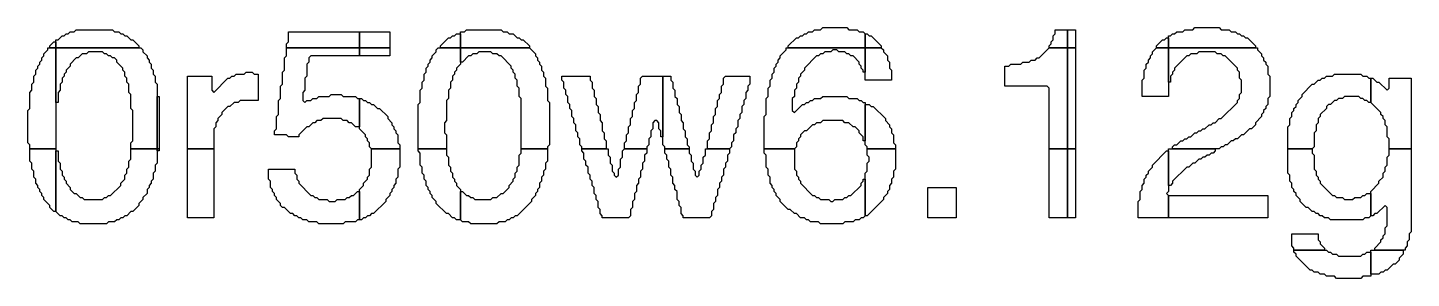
# Model space of a CAD drawing. Header units: metres. Extents: x -82 to 82, y -50 to 53.
# Drawn here: x -39.95 to -14.78, y 48 to 52.57 of the extents above; entities that cross this region are included whole.
import ezdxf

# ---------------------------------------------------------------- set-up
doc = ezdxf.new("R2010")
doc.units = ezdxf.units.M
doc.header["$MEASUREMENT"] = 0
doc.layers.add('1', color=7, linetype='Continuous')

msp = doc.modelspace()

# ---------------------------------------------------------------- linework, layer by layer
at = {"layer": '1', "color": 7}
for points in [[(-39.435163, 52.346149, 0), (-39.398371, 52.346149, 0), (-39.324787, 52.419732, 0), (-39.287995, 52.419732, 0), (-39.251204, 52.456524, 0), (-39.214412, 52.456524, 0), (-39.17762, 52.493316, 0), (-39.104037, 52.493316, 0), (-39.067245, 52.530108, 0), (-38.404993, 52.530108, 0), (-38.368202, 52.493316, 0), (-38.294618, 52.493316, 0), (-38.257826, 52.456524, 0), (-38.221034, 52.456524, 0), (-38.184243, 52.419732, 0), (-38.147451, 52.419732, 0), (-38.073867, 52.346149, 0), (-38.037076, 52.346149, 0), (-37.9267, 52.235774, 0), (-37.9267, 52.198982, 0), (-39.435163, 52.198982, 0), (-39.435163, 52.346149, 0)], [(-35.240902, 52.272565, 0), (-35.20411, 52.309357, 0), (-35.20411, 52.493316, 0), (-33.916399, 52.493316, 0), (-33.916399, 52.198982, 0), (-35.240902, 52.198982, 0), (-35.240902, 52.272565, 0)], [(-33.916399, 52.493316, 0), (-33.364522, 52.493316, 0), (-33.364522, 52.198982, 0), (-33.916399, 52.198982, 0), (-33.916399, 52.493316, 0)], [(-32.444728, 52.235774, 0), (-32.297561, 52.382941, 0), (-32.26077, 52.382941, 0), (-32.223978, 52.419732, 0), (-32.187186, 52.419732, 0), (-32.150394, 52.456524, 0), (-32.076811, 52.456524, 0), (-32.076811, 52.198982, 0), (-32.444728, 52.198982, 0), (-32.444728, 52.235774, 0)], [(-32.076811, 52.493316, 0), (-32.003227, 52.493316, 0), (-31.966436, 52.530108, 0), (-31.340976, 52.530108, 0), (-31.304184, 52.493316, 0), (-31.2306, 52.493316, 0), (-31.193809, 52.456524, 0), (-31.120225, 52.456524, 0), (-31.046642, 52.382941, 0), (-31.00985, 52.382941, 0), (-30.973058, 52.346149, 0), (-30.936266, 52.346149, 0), (-30.825891, 52.235774, 0), (-30.825891, 52.198982, 0), (-32.076811, 52.198982, 0), (-32.076811, 52.493316, 0)], [(-26.116546, 52.235774, 0), (-25.969379, 52.382941, 0), (-25.932587, 52.382941, 0), (-25.895795, 52.419732, 0), (-25.859004, 52.419732, 0), (-25.822212, 52.456524, 0), (-25.78542, 52.456524, 0), (-25.748628, 52.493316, 0), (-25.675045, 52.493316, 0), (-25.638253, 52.530108, 0), (-25.527878, 52.530108, 0), (-25.491086, 52.566899, 0), (-25.049585, 52.566899, 0), (-25.012793, 52.530108, 0), (-24.865626, 52.530108, 0), (-24.828834, 52.493316, 0), (-24.755251, 52.493316, 0), (-24.718459, 52.456524, 0), (-24.718459, 52.198982, 0), (-26.116546, 52.198982, 0), (-26.116546, 52.235774, 0)], [(-24.718459, 52.456524, 0), (-24.681667, 52.456524, 0), (-24.644876, 52.419732, 0), (-24.608084, 52.419732, 0), (-24.424125, 52.235774, 0), (-24.424125, 52.198982, 0), (-24.718459, 52.198982, 0), (-24.718459, 52.456524, 0)], [(-21.370409, 52.235774, 0), (-21.333617, 52.272565, 0), (-21.333617, 52.309357, 0), (-21.296826, 52.346149, 0), (-21.296826, 52.419732, 0), (-21.260034, 52.456524, 0), (-21.260034, 52.530108, 0), (-21.039283, 52.530108, 0), (-21.039283, 52.198982, 0), (-21.370409, 52.198982, 0), (-21.370409, 52.235774, 0)], [(-21.039283, 52.530108, 0), (-20.892116, 52.530108, 0), (-20.892116, 52.198982, 0), (-21.039283, 52.198982, 0), (-21.039283, 52.530108, 0)], [(-19.420446, 52.235774, 0), (-19.310071, 52.346149, 0), (-19.273279, 52.346149, 0), (-19.236487, 52.382941, 0), (-19.199695, 52.382941, 0), (-19.199695, 52.198982, 0), (-19.420446, 52.198982, 0), (-19.420446, 52.235774, 0)], [(-19.199695, 52.419732, 0), (-19.162904, 52.419732, 0), (-19.126112, 52.456524, 0), (-19.08932, 52.456524, 0), (-19.052528, 52.493316, 0), (-18.942153, 52.493316, 0), (-18.905361, 52.530108, 0), (-18.758194, 52.530108, 0), (-18.721402, 52.566899, 0), (-18.279901, 52.566899, 0), (-18.24311, 52.530108, 0), (-18.095943, 52.530108, 0), (-18.059151, 52.493316, 0), (-17.985567, 52.493316, 0), (-17.948775, 52.456524, 0), (-17.911984, 52.456524, 0), (-17.875192, 52.419732, 0), (-17.8384, 52.419732, 0), (-17.801608, 52.382941, 0), (-17.764817, 52.382941, 0), (-17.61765, 52.235774, 0), (-17.61765, 52.198982, 0), (-19.199695, 52.198982, 0), (-19.199695, 52.419732, 0)], [(-39.950247, 51.058437, 0), (-39.913455, 51.095229, 0), (-39.913455, 51.389563, 0), (-39.876664, 51.426355, 0), (-39.876664, 51.53673, 0), (-39.839872, 51.573522, 0), (-39.839872, 51.683897, 0), (-39.80308, 51.720689, 0), (-39.80308, 51.794272, 0), (-39.766288, 51.831064, 0), (-39.766288, 51.867856, 0), (-39.729497, 51.904648, 0), (-39.729497, 51.94144, 0), (-39.692705, 51.978231, 0), (-39.692705, 52.015023, 0), (-39.655913, 52.051815, 0), (-39.655913, 52.088607, 0), (-39.58233, 52.16219, 0), (-39.58233, 52.198982, 0), (-39.435163, 52.198982, 0), (-39.435163, 50.359394, 0), (-39.913455, 50.359394, 0), (-39.913455, 50.432977, 0), (-39.950247, 50.469769, 0), (-39.950247, 51.058437, 0)], [(-39.545538, 52.235774, 0), (-39.471954, 52.309357, 0), (-39.435163, 52.309357, 0), (-39.435163, 52.198982, 0), (-39.545538, 52.198982, 0), (-39.545538, 52.235774, 0)], [(-39.435163, 52.198982, 0), (-37.889909, 52.198982, 0), (-37.853117, 52.16219, 0), (-37.853117, 52.125398, 0), (-37.779533, 52.051815, 0), (-37.779533, 52.015023, 0), (-37.742742, 51.978231, 0), (-37.742742, 51.94144, 0), (-37.70595, 51.904648, 0), (-37.70595, 51.831064, 0), (-37.669158, 51.794272, 0), (-37.669158, 51.720689, 0), (-37.632366, 51.683897, 0), (-37.632366, 51.573522, 0), (-37.595575, 51.53673, 0), (-37.595575, 50.359394, 0), (-38.073867, 50.359394, 0), (-38.073867, 50.469769, 0), (-38.037076, 50.506561, 0), (-38.037076, 51.058437, 0), (-38.073867, 51.095229, 0), (-38.073867, 51.352771, 0), (-38.110659, 51.389563, 0), (-38.110659, 51.53673, 0), (-38.147451, 51.573522, 0), (-38.147451, 51.647105, 0), (-38.184243, 51.683897, 0), (-38.184243, 51.757481, 0), (-38.221034, 51.794272, 0), (-38.221034, 51.831064, 0), (-38.33141, 51.94144, 0), (-38.33141, 51.978231, 0), (-38.368202, 52.015023, 0), (-38.404993, 52.015023, 0), (-38.441785, 52.051815, 0), (-38.478577, 52.051815, 0), (-38.515369, 52.088607, 0), (-38.55216, 52.088607, 0), (-38.588952, 52.125398, 0), (-38.846494, 52.125398, 0), (-38.883286, 52.088607, 0), (-38.95687, 52.088607, 0), (-39.030453, 52.015023, 0), (-39.067245, 52.015023, 0), (-39.17762, 51.904648, 0), (-39.17762, 51.867856, 0), (-39.251204, 51.794272, 0), (-39.251204, 51.757481, 0), (-39.287995, 51.720689, 0), (-39.287995, 51.683897, 0), (-39.324787, 51.647105, 0), (-39.324787, 51.573522, 0), (-39.361579, 51.53673, 0), (-39.361579, 51.426355, 0), (-39.398371, 51.389563, 0), (-39.398371, 51.205604, 0), (-39.435163, 51.205604, 0), (-39.435163, 52.198982, 0)], [(-35.461653, 50.69052, 0), (-35.424861, 50.727311, 0), (-35.424861, 50.948062, 0), (-35.388069, 50.984854, 0), (-35.388069, 51.242396, 0), (-35.351277, 51.279188, 0), (-35.351277, 51.499938, 0), (-35.314486, 51.53673, 0), (-35.314486, 51.757481, 0), (-35.277694, 51.794272, 0), (-35.277694, 52.015023, 0), (-35.240902, 52.051815, 0), (-35.240902, 52.198982, 0), (-33.916399, 52.198982, 0), (-33.916399, 52.051815, 0), (-34.799401, 52.051815, 0), (-34.836193, 52.015023, 0), (-34.836193, 51.94144, 0), (-34.872984, 51.904648, 0), (-34.872984, 51.683897, 0), (-34.909776, 51.647105, 0), (-34.909776, 51.426355, 0), (-34.946568, 51.389563, 0), (-34.946568, 51.242396, 0), (-34.909776, 51.205604, 0), (-34.872984, 51.242396, 0), (-34.799401, 51.242396, 0), (-34.762609, 51.279188, 0), (-34.689026, 51.279188, 0), (-34.652234, 51.31598, 0), (-34.468275, 51.31598, 0), (-34.431483, 51.352771, 0), (-34.247525, 51.352771, 0), (-34.210733, 51.31598, 0), (-33.989982, 51.31598, 0), (-33.95319, 51.279188, 0), (-33.916399, 51.279188, 0), (-33.916399, 50.764103, 0), (-33.989982, 50.764103, 0), (-34.063566, 50.837687, 0), (-34.100358, 50.837687, 0), (-34.137149, 50.874479, 0), (-34.210733, 50.874479, 0), (-34.247525, 50.91127, 0), (-34.57865, 50.91127, 0), (-34.615442, 50.874479, 0), (-34.689026, 50.874479, 0), (-34.725817, 50.837687, 0), (-34.762609, 50.837687, 0), (-34.836193, 50.764103, 0), (-34.872984, 50.764103, 0), (-35.020151, 50.616936, 0), (-35.020151, 50.580144, 0), (-35.20411, 50.580144, 0), (-35.240902, 50.616936, 0), (-35.461653, 50.616936, 0), (-35.461653, 50.69052, 0)], [(-33.916399, 52.198982, 0), (-33.364522, 52.198982, 0), (-33.364522, 52.051815, 0), (-33.916399, 52.051815, 0), (-33.916399, 52.198982, 0)], [(-32.849438, 51.168813, 0), (-32.812646, 51.205604, 0), (-32.812646, 51.426355, 0), (-32.775854, 51.463147, 0), (-32.775854, 51.573522, 0), (-32.739062, 51.610314, 0), (-32.739062, 51.720689, 0), (-32.702271, 51.757481, 0), (-32.702271, 51.831064, 0), (-32.665479, 51.867856, 0), (-32.665479, 51.904648, 0), (-32.628687, 51.94144, 0), (-32.628687, 51.978231, 0), (-32.591895, 52.015023, 0), (-32.591895, 52.051815, 0), (-32.518312, 52.125398, 0), (-32.518312, 52.16219, 0), (-32.48152, 52.198982, 0), (-32.076811, 52.198982, 0), (-32.076811, 51.904648, 0), (-32.150394, 51.831064, 0), (-32.150394, 51.794272, 0), (-32.187186, 51.757481, 0), (-32.187186, 51.720689, 0), (-32.223978, 51.683897, 0), (-32.223978, 51.610314, 0), (-32.26077, 51.573522, 0), (-32.26077, 51.463147, 0), (-32.297561, 51.426355, 0), (-32.297561, 51.279188, 0), (-32.334353, 51.242396, 0), (-32.334353, 50.874479, 0), (-32.371145, 50.837687, 0), (-32.371145, 50.653728, 0), (-32.334353, 50.616936, 0), (-32.334353, 50.359394, 0), (-32.849438, 50.359394, 0), (-32.849438, 51.168813, 0)], [(-32.076811, 52.198982, 0), (-30.825891, 52.198982, 0), (-30.715516, 52.088607, 0), (-30.715516, 52.051815, 0), (-30.678724, 52.015023, 0), (-30.678724, 51.978231, 0), (-30.641932, 51.94144, 0), (-30.641932, 51.904648, 0), (-30.60514, 51.867856, 0), (-30.60514, 51.794272, 0), (-30.568349, 51.757481, 0), (-30.568349, 51.683897, 0), (-30.531557, 51.647105, 0), (-30.531557, 51.499938, 0), (-30.494765, 51.463147, 0), (-30.494765, 51.242396, 0), (-30.457973, 51.205604, 0), (-30.457973, 50.432977, 0), (-30.494765, 50.396186, 0), (-30.494765, 50.359394, 0), (-30.973058, 50.359394, 0), (-30.973058, 51.279188, 0), (-31.00985, 51.31598, 0), (-31.00985, 51.463147, 0), (-31.046642, 51.499938, 0), (-31.046642, 51.610314, 0), (-31.083433, 51.647105, 0), (-31.083433, 51.720689, 0), (-31.120225, 51.757481, 0), (-31.120225, 51.794272, 0), (-31.157017, 51.831064, 0), (-31.157017, 51.867856, 0), (-31.340976, 52.051815, 0), (-31.377767, 52.051815, 0), (-31.414559, 52.088607, 0), (-31.488143, 52.088607, 0), (-31.524934, 52.125398, 0), (-31.745685, 52.125398, 0), (-31.782477, 52.088607, 0), (-31.85606, 52.088607, 0), (-31.892852, 52.051815, 0), (-31.929644, 52.051815, 0), (-32.040019, 51.94144, 0), (-32.076811, 51.94144, 0), (-32.076811, 52.198982, 0)], [(-26.558047, 50.948062, 0), (-26.521255, 50.984854, 0), (-26.521255, 51.279188, 0), (-26.484463, 51.31598, 0), (-26.484463, 51.463147, 0), (-26.447672, 51.499938, 0), (-26.447672, 51.610314, 0), (-26.41088, 51.647105, 0), (-26.41088, 51.720689, 0), (-26.374088, 51.757481, 0), (-26.374088, 51.831064, 0), (-26.337296, 51.867856, 0), (-26.337296, 51.904648, 0), (-26.300505, 51.94144, 0), (-26.300505, 51.978231, 0), (-26.263713, 52.015023, 0), (-26.263713, 52.051815, 0), (-26.153338, 52.16219, 0), (-26.153338, 52.198982, 0), (-24.718459, 52.198982, 0), (-24.718459, 51.757481, 0), (-24.755251, 51.757481, 0), (-24.755251, 51.794272, 0), (-24.792043, 51.831064, 0), (-24.792043, 51.867856, 0), (-24.828834, 51.904648, 0), (-24.828834, 51.94144, 0), (-24.93921, 52.051815, 0), (-24.976001, 52.051815, 0), (-25.012793, 52.088607, 0), (-25.049585, 52.088607, 0), (-25.086377, 52.125398, 0), (-25.196752, 52.125398, 0), (-25.233544, 52.16219, 0), (-25.307127, 52.16219, 0), (-25.343919, 52.125398, 0), (-25.454294, 52.125398, 0), (-25.491086, 52.088607, 0), (-25.527878, 52.088607, 0), (-25.56467, 52.051815, 0), (-25.601461, 52.051815, 0), (-25.822212, 51.831064, 0), (-25.822212, 51.794272, 0), (-25.895795, 51.720689, 0), (-25.895795, 51.683897, 0), (-25.932587, 51.647105, 0), (-25.932587, 51.573522, 0), (-25.969379, 51.53673, 0), (-25.969379, 51.463147, 0), (-26.006171, 51.426355, 0), (-26.006171, 51.31598, 0), (-26.042962, 51.279188, 0), (-26.042962, 51.058437, 0), (-26.006171, 51.021646, 0), (-25.859004, 51.168813, 0), (-25.822212, 51.168813, 0), (-25.78542, 51.205604, 0), (-25.748628, 51.205604, 0), (-25.711837, 51.242396, 0), (-25.675045, 51.242396, 0), (-25.638253, 51.279188, 0), (-25.527878, 51.279188, 0), (-25.491086, 51.31598, 0), (-25.049585, 51.31598, 0), (-25.012793, 51.279188, 0), (-24.865626, 51.279188, 0), (-24.828834, 51.242396, 0), (-24.792043, 51.242396, 0), (-24.755251, 51.205604, 0), (-24.718459, 51.205604, 0), (-24.718459, 50.506561, 0), (-24.755251, 50.506561, 0), (-24.755251, 50.580144, 0), (-24.828834, 50.653728, 0), (-24.828834, 50.69052, 0), (-24.902418, 50.764103, 0), (-24.93921, 50.764103, 0), (-25.012793, 50.837687, 0), (-25.086377, 50.837687, 0), (-25.123168, 50.874479, 0), (-25.491086, 50.874479, 0), (-25.527878, 50.837687, 0), (-25.601461, 50.837687, 0), (-25.638253, 50.800895, 0), (-25.675045, 50.800895, 0), (-25.78542, 50.69052, 0), (-25.822212, 50.69052, 0), (-25.895795, 50.616936, 0), (-25.895795, 50.580144, 0), (-25.932587, 50.543353, 0), (-25.932587, 50.506561, 0), (-25.969379, 50.469769, 0), (-25.969379, 50.396186, 0), (-26.006171, 50.359394, 0), (-26.558047, 50.359394, 0), (-26.558047, 50.948062, 0)], [(-24.718459, 52.198982, 0), (-24.424125, 52.198982, 0), (-24.387333, 52.16219, 0), (-24.387333, 52.125398, 0), (-24.31375, 52.051815, 0), (-24.31375, 51.978231, 0), (-24.276958, 51.94144, 0), (-24.276958, 51.831064, 0), (-24.240166, 51.794272, 0), (-24.240166, 51.610314, 0), (-24.718459, 51.610314, 0), (-24.718459, 52.198982, 0)], [(-22.179828, 51.867856, 0), (-22.106244, 51.867856, 0), (-22.069452, 51.904648, 0), (-21.885494, 51.904648, 0), (-21.848702, 51.94144, 0), (-21.738327, 51.94144, 0), (-21.701535, 51.978231, 0), (-21.627951, 51.978231, 0), (-21.59116, 52.015023, 0), (-21.554368, 52.015023, 0), (-21.370409, 52.198982, 0), (-21.039283, 52.198982, 0), (-21.039283, 50.359394, 0), (-21.370409, 50.359394, 0), (-21.370409, 51.463147, 0), (-21.407201, 51.499938, 0), (-22.179828, 51.499938, 0), (-22.179828, 51.867856, 0)], [(-21.039283, 52.198982, 0), (-20.892116, 52.198982, 0), (-20.892116, 50.359394, 0), (-21.039283, 50.359394, 0), (-21.039283, 52.198982, 0)], [(-19.677988, 51.610314, 0), (-19.641196, 51.647105, 0), (-19.641196, 51.794272, 0), (-19.604405, 51.831064, 0), (-19.604405, 51.904648, 0), (-19.567613, 51.94144, 0), (-19.567613, 51.978231, 0), (-19.530821, 52.015023, 0), (-19.530821, 52.051815, 0), (-19.494029, 52.088607, 0), (-19.494029, 52.125398, 0), (-19.420446, 52.198982, 0), (-19.199695, 52.198982, 0), (-19.199695, 51.31598, 0), (-19.677988, 51.31598, 0), (-19.677988, 51.610314, 0)], [(-19.199695, 52.198982, 0), (-17.580858, 52.198982, 0), (-17.580858, 52.16219, 0), (-17.507274, 52.088607, 0), (-17.507274, 52.051815, 0), (-17.470483, 52.015023, 0), (-17.470483, 51.978231, 0), (-17.433691, 51.94144, 0), (-17.433691, 51.904648, 0), (-17.396899, 51.867856, 0), (-17.396899, 51.720689, 0), (-17.360107, 51.683897, 0), (-17.360107, 51.31598, 0), (-17.396899, 51.279188, 0), (-17.396899, 51.168813, 0), (-17.433691, 51.132021, 0), (-17.433691, 51.095229, 0), (-17.470483, 51.058437, 0), (-17.470483, 51.021646, 0), (-17.507274, 50.984854, 0), (-17.507274, 50.948062, 0), (-17.61765, 50.837687, 0), (-17.61765, 50.800895, 0), (-17.691233, 50.727311, 0), (-17.728025, 50.727311, 0), (-17.8384, 50.616936, 0), (-17.875192, 50.616936, 0), (-17.948775, 50.543353, 0), (-17.985567, 50.543353, 0), (-18.022359, 50.506561, 0), (-18.059151, 50.506561, 0), (-18.132734, 50.432977, 0), (-18.169526, 50.432977, 0), (-18.206318, 50.396186, 0), (-18.24311, 50.396186, 0), (-18.279901, 50.359394, 0), (-19.126112, 50.359394, 0), (-19.126112, 50.396186, 0), (-19.08932, 50.432977, 0), (-19.052528, 50.432977, 0), (-18.978945, 50.506561, 0), (-18.942153, 50.506561, 0), (-18.905361, 50.543353, 0), (-18.868569, 50.543353, 0), (-18.831778, 50.580144, 0), (-18.794986, 50.580144, 0), (-18.721402, 50.653728, 0), (-18.684611, 50.653728, 0), (-18.647819, 50.69052, 0), (-18.611027, 50.69052, 0), (-18.574235, 50.727311, 0), (-18.537444, 50.727311, 0), (-18.46386, 50.800895, 0), (-18.427068, 50.800895, 0), (-18.390277, 50.837687, 0), (-18.353485, 50.837687, 0), (-18.279901, 50.91127, 0), (-18.24311, 50.91127, 0), (-17.948775, 51.205604, 0), (-17.948775, 51.242396, 0), (-17.911984, 51.279188, 0), (-17.911984, 51.352771, 0), (-17.875192, 51.389563, 0), (-17.875192, 51.610314, 0), (-17.911984, 51.647105, 0), (-17.911984, 51.757481, 0), (-17.948775, 51.794272, 0), (-17.948775, 51.831064, 0), (-18.169526, 52.051815, 0), (-18.206318, 52.051815, 0), (-18.24311, 52.088607, 0), (-18.316693, 52.088607, 0), (-18.353485, 52.125398, 0), (-18.647819, 52.125398, 0), (-18.684611, 52.088607, 0), (-18.794986, 52.088607, 0), (-18.831778, 52.051815, 0), (-18.868569, 52.051815, 0), (-19.08932, 51.831064, 0), (-19.08932, 51.794272, 0), (-19.126112, 51.757481, 0), (-19.126112, 51.720689, 0), (-19.162904, 51.683897, 0), (-19.162904, 51.573522, 0), (-19.199695, 51.573522, 0), (-19.199695, 52.198982, 0)], [(-37.043698, 51.683897, 0), (-36.602197, 51.683897, 0), (-36.602197, 51.426355, 0), (-36.565405, 51.389563, 0), (-36.307863, 51.647105, 0), (-36.271071, 51.647105, 0), (-36.23428, 51.683897, 0), (-36.197488, 51.683897, 0), (-36.160696, 51.720689, 0), (-36.013529, 51.720689, 0), (-35.976737, 51.757481, 0), (-35.866362, 51.757481, 0), (-35.82957, 51.720689, 0), (-35.755987, 51.720689, 0), (-35.755987, 51.242396, 0), (-36.087112, 51.242396, 0), (-36.123904, 51.205604, 0), (-36.197488, 51.205604, 0), (-36.271071, 51.132021, 0), (-36.307863, 51.132021, 0), (-36.418238, 51.021646, 0), (-36.418238, 50.984854, 0), (-36.491822, 50.91127, 0), (-36.491822, 50.874479, 0), (-36.528614, 50.837687, 0), (-36.528614, 50.764103, 0), (-36.565405, 50.727311, 0), (-36.565405, 50.359394, 0), (-37.043698, 50.359394, 0), (-37.043698, 51.683897, 0)], [(-30.237223, 51.683897, 0), (-29.722138, 51.683897, 0), (-29.722138, 51.610314, 0), (-29.685346, 51.573522, 0), (-29.685346, 51.463147, 0), (-29.648555, 51.426355, 0), (-29.648555, 51.31598, 0), (-29.611763, 51.279188, 0), (-29.611763, 51.168813, 0), (-29.574971, 51.132021, 0), (-29.574971, 51.021646, 0), (-29.538179, 50.984854, 0), (-29.538179, 50.874479, 0), (-29.501388, 50.837687, 0), (-29.501388, 50.69052, 0), (-29.464596, 50.653728, 0), (-29.464596, 50.543353, 0), (-29.427804, 50.506561, 0), (-29.427804, 50.359394, 0), (-29.869305, 50.359394, 0), (-29.869305, 50.396186, 0), (-29.906097, 50.432977, 0), (-29.906097, 50.543353, 0), (-29.942889, 50.580144, 0), (-29.942889, 50.653728, 0), (-29.979681, 50.69052, 0), (-29.979681, 50.800895, 0), (-30.016472, 50.837687, 0), (-30.016472, 50.91127, 0), (-30.053264, 50.948062, 0), (-30.053264, 51.058437, 0), (-30.090056, 51.095229, 0), (-30.090056, 51.168813, 0), (-30.126848, 51.205604, 0), (-30.126848, 51.31598, 0), (-30.163639, 51.352771, 0), (-30.163639, 51.426355, 0), (-30.200431, 51.463147, 0), (-30.200431, 51.573522, 0), (-30.237223, 51.610314, 0), (-30.237223, 51.683897, 0)], [(-29.096678, 50.469769, 0), (-29.059887, 50.506561, 0), (-29.059887, 50.616936, 0), (-29.023095, 50.653728, 0), (-29.023095, 50.764103, 0), (-28.986303, 50.800895, 0), (-28.986303, 50.91127, 0), (-28.949511, 50.948062, 0), (-28.949511, 51.058437, 0), (-28.91272, 51.095229, 0), (-28.91272, 51.205604, 0), (-28.875928, 51.242396, 0), (-28.875928, 51.352771, 0), (-28.839136, 51.389563, 0), (-28.839136, 51.499938, 0), (-28.802344, 51.53673, 0), (-28.802344, 51.647105, 0), (-28.765553, 51.683897, 0), (-28.397635, 51.683897, 0), (-28.397635, 50.580144, 0), (-28.434427, 50.580144, 0), (-28.434427, 50.69052, 0), (-28.471218, 50.727311, 0), (-28.471218, 50.837687, 0), (-28.50801, 50.874479, 0), (-28.544802, 50.874479, 0), (-28.581594, 50.837687, 0), (-28.581594, 50.727311, 0), (-28.618385, 50.69052, 0), (-28.618385, 50.580144, 0), (-28.655177, 50.543353, 0), (-28.655177, 50.432977, 0), (-28.691969, 50.396186, 0), (-28.691969, 50.359394, 0), (-29.096678, 50.359394, 0), (-29.096678, 50.469769, 0)], [(-28.397635, 51.683897, 0), (-28.250468, 51.683897, 0), (-28.250468, 51.610314, 0), (-28.213676, 51.573522, 0), (-28.213676, 51.463147, 0), (-28.176884, 51.426355, 0), (-28.176884, 51.31598, 0), (-28.140093, 51.279188, 0), (-28.140093, 51.168813, 0), (-28.103301, 51.132021, 0), (-28.103301, 51.021646, 0), (-28.066509, 50.984854, 0), (-28.066509, 50.874479, 0), (-28.029717, 50.837687, 0), (-28.029717, 50.727311, 0), (-27.992926, 50.69052, 0), (-27.992926, 50.580144, 0), (-27.956134, 50.543353, 0), (-27.956134, 50.432977, 0), (-27.919342, 50.396186, 0), (-27.919342, 50.359394, 0), (-28.360843, 50.359394, 0), (-28.360843, 50.396186, 0), (-28.397635, 50.432977, 0), (-28.397635, 51.683897, 0)], [(-27.588216, 50.506561, 0), (-27.551424, 50.543353, 0), (-27.551424, 50.653728, 0), (-27.514633, 50.69052, 0), (-27.514633, 50.800895, 0), (-27.477841, 50.837687, 0), (-27.477841, 50.948062, 0), (-27.441049, 50.984854, 0), (-27.441049, 51.095229, 0), (-27.404257, 51.132021, 0), (-27.404257, 51.242396, 0), (-27.367466, 51.279188, 0), (-27.367466, 51.352771, 0), (-27.330674, 51.389563, 0), (-27.330674, 51.499938, 0), (-27.293882, 51.53673, 0), (-27.293882, 51.647105, 0), (-27.25709, 51.683897, 0), (-26.815589, 51.683897, 0), (-26.815589, 51.53673, 0), (-26.852381, 51.499938, 0), (-26.852381, 51.426355, 0), (-26.889173, 51.389563, 0), (-26.889173, 51.279188, 0), (-26.925965, 51.242396, 0), (-26.925965, 51.168813, 0), (-26.962756, 51.132021, 0), (-26.962756, 51.021646, 0), (-26.999548, 50.984854, 0), (-26.999548, 50.91127, 0), (-27.03634, 50.874479, 0), (-27.03634, 50.764103, 0), (-27.073132, 50.727311, 0), (-27.073132, 50.653728, 0), (-27.109923, 50.616936, 0), (-27.109923, 50.506561, 0), (-27.146715, 50.469769, 0), (-27.146715, 50.396186, 0), (-27.183507, 50.359394, 0), (-27.588216, 50.359394, 0), (-27.588216, 50.506561, 0)], [(-17.028982, 50.764103, 0), (-16.99219, 50.800895, 0), (-16.99219, 50.91127, 0), (-16.955398, 50.948062, 0), (-16.955398, 51.021646, 0), (-16.918606, 51.058437, 0), (-16.918606, 51.095229, 0), (-16.881814, 51.132021, 0), (-16.881814, 51.168813, 0), (-16.845023, 51.205604, 0), (-16.845023, 51.242396, 0), (-16.771439, 51.31598, 0), (-16.771439, 51.352771, 0), (-16.58748, 51.53673, 0), (-16.550689, 51.53673, 0), (-16.477105, 51.610314, 0), (-16.440313, 51.610314, 0), (-16.403522, 51.647105, 0), (-16.36673, 51.647105, 0), (-16.329938, 51.683897, 0), (-16.219563, 51.683897, 0), (-16.182771, 51.720689, 0), (-15.704478, 51.720689, 0), (-15.667686, 51.683897, 0), (-15.594103, 51.683897, 0), (-15.557311, 51.647105, 0), (-15.520519, 51.647105, 0), (-15.520519, 51.205604, 0), (-15.557311, 51.205604, 0), (-15.594103, 51.242396, 0), (-15.630895, 51.242396, 0), (-15.667686, 51.279188, 0), (-15.704478, 51.279188, 0), (-15.74127, 51.31598, 0), (-15.998812, 51.31598, 0), (-16.035604, 51.279188, 0), (-16.109188, 51.279188, 0), (-16.145979, 51.242396, 0), (-16.182771, 51.242396, 0), (-16.256355, 51.168813, 0), (-16.293146, 51.168813, 0), (-16.329938, 51.132021, 0), (-16.329938, 51.095229, 0), (-16.440313, 50.984854, 0), (-16.440313, 50.948062, 0), (-16.477105, 50.91127, 0), (-16.477105, 50.837687, 0), (-16.513897, 50.800895, 0), (-16.513897, 50.69052, 0), (-16.550689, 50.653728, 0), (-16.550689, 50.396186, 0), (-16.58748, 50.359394, 0), (-17.028982, 50.359394, 0), (-17.028982, 50.764103, 0)], [(-15.520519, 51.647105, 0), (-15.483728, 51.647105, 0), (-15.410144, 51.573522, 0), (-15.373352, 51.573522, 0), (-15.226185, 51.426355, 0), (-15.189394, 51.463147, 0), (-15.189394, 51.647105, 0), (-14.784684, 51.647105, 0), (-14.784684, 50.359394, 0), (-15.189394, 50.359394, 0), (-15.189394, 50.543353, 0), (-15.226185, 50.580144, 0), (-15.226185, 50.764103, 0), (-15.262977, 50.800895, 0), (-15.262977, 50.874479, 0), (-15.299769, 50.91127, 0), (-15.299769, 50.948062, 0), (-15.336561, 50.984854, 0), (-15.336561, 51.021646, 0), (-15.520519, 51.205604, 0), (-15.520519, 51.647105, 0)], [(-37.595575, 51.31598, 0), (-37.558783, 51.31598, 0), (-37.558783, 50.359394, 0), (-37.595575, 50.359394, 0), (-37.595575, 51.31598, 0)], [(-33.916399, 51.279188, 0), (-33.879607, 51.279188, 0), (-33.842815, 51.242396, 0), (-33.806023, 51.242396, 0), (-33.769232, 51.205604, 0), (-33.73244, 51.205604, 0), (-33.695648, 51.168813, 0), (-33.658856, 51.168813, 0), (-33.585273, 51.095229, 0), (-33.548481, 51.095229, 0), (-33.401314, 50.948062, 0), (-33.401314, 50.91127, 0), (-33.327731, 50.837687, 0), (-33.327731, 50.800895, 0), (-33.290939, 50.764103, 0), (-33.290939, 50.727311, 0), (-33.254147, 50.69052, 0), (-33.254147, 50.653728, 0), (-33.217355, 50.616936, 0), (-33.217355, 50.469769, 0), (-33.180564, 50.432977, 0), (-33.180564, 50.359394, 0), (-33.695648, 50.359394, 0), (-33.73244, 50.396186, 0), (-33.73244, 50.469769, 0), (-33.769232, 50.506561, 0), (-33.769232, 50.543353, 0), (-33.806023, 50.580144, 0), (-33.806023, 50.616936, 0), (-33.916399, 50.727311, 0), (-33.916399, 51.279188, 0)], [(-24.718459, 51.168813, 0), (-24.644876, 51.168813, 0), (-24.608084, 51.132021, 0), (-24.571292, 51.132021, 0), (-24.350541, 50.91127, 0), (-24.350541, 50.874479, 0), (-24.276958, 50.800895, 0), (-24.276958, 50.764103, 0), (-24.240166, 50.727311, 0), (-24.240166, 50.653728, 0), (-24.203374, 50.616936, 0), (-24.203374, 50.469769, 0), (-24.166583, 50.432977, 0), (-24.166583, 50.359394, 0), (-24.681667, 50.359394, 0), (-24.681667, 50.396186, 0), (-24.718459, 50.432977, 0), (-24.718459, 51.168813, 0)], [(-39.913455, 50.359394, 0), (-39.435163, 50.359394, 0), (-39.435163, 49.218849, 0), (-39.471954, 49.218849, 0), (-39.545538, 49.292433, 0), (-39.545538, 49.329225, 0), (-39.655913, 49.4396, 0), (-39.655913, 49.476392, 0), (-39.692705, 49.513183, 0), (-39.692705, 49.549975, 0), (-39.729497, 49.586767, 0), (-39.729497, 49.623559, 0), (-39.766288, 49.66035, 0), (-39.766288, 49.697142, 0), (-39.80308, 49.733934, 0), (-39.80308, 49.807518, 0), (-39.839872, 49.844309, 0), (-39.839872, 49.954685, 0), (-39.876664, 49.991476, 0), (-39.876664, 50.101852, 0), (-39.913455, 50.138643, 0), (-39.913455, 50.359394, 0)], [(-39.435163, 50.322602, 0), (-39.398371, 50.322602, 0), (-39.398371, 50.138643, 0), (-39.361579, 50.101852, 0), (-39.361579, 49.991476, 0), (-39.324787, 49.954685, 0), (-39.324787, 49.881101, 0), (-39.287995, 49.844309, 0), (-39.287995, 49.807518, 0), (-39.251204, 49.770726, 0), (-39.251204, 49.733934, 0), (-39.17762, 49.66035, 0), (-39.17762, 49.623559, 0), (-39.104037, 49.549975, 0), (-39.067245, 49.549975, 0), (-38.993661, 49.476392, 0), (-38.95687, 49.476392, 0), (-38.920078, 49.4396, 0), (-38.588952, 49.4396, 0), (-38.55216, 49.476392, 0), (-38.515369, 49.476392, 0), (-38.478577, 49.513183, 0), (-38.441785, 49.513183, 0), (-38.257826, 49.697142, 0), (-38.257826, 49.733934, 0), (-38.184243, 49.807518, 0), (-38.184243, 49.881101, 0), (-38.147451, 49.917893, 0), (-38.147451, 49.991476, 0), (-38.110659, 50.028268, 0), (-38.110659, 50.138643, 0), (-38.073867, 50.175435, 0), (-38.073867, 50.359394, 0), (-37.595575, 50.359394, 0), (-37.595575, 50.101852, 0), (-37.632366, 50.06506, 0), (-37.632366, 49.954685, 0), (-37.669158, 49.917893, 0), (-37.669158, 49.807518, 0), (-37.70595, 49.770726, 0), (-37.70595, 49.733934, 0), (-37.742742, 49.697142, 0), (-37.742742, 49.66035, 0), (-37.779533, 49.623559, 0), (-37.779533, 49.549975, 0), (-37.853117, 49.476392, 0), (-37.853117, 49.4396, 0), (-37.9267, 49.366016, 0), (-37.9267, 49.329225, 0), (-38.037076, 49.218849, 0), (-38.073867, 49.218849, 0), (-38.147451, 49.145266, 0), (-38.184243, 49.145266, 0), (-38.221034, 49.108474, 0), (-38.257826, 49.108474, 0), (-38.294618, 49.071682, 0), (-38.33141, 49.071682, 0), (-38.368202, 49.034891, 0), (-38.478577, 49.034891, 0), (-38.515369, 48.998099, 0), (-38.993661, 48.998099, 0), (-39.030453, 49.034891, 0), (-39.140828, 49.034891, 0), (-39.17762, 49.071682, 0), (-39.214412, 49.071682, 0), (-39.251204, 49.108474, 0), (-39.287995, 49.108474, 0), (-39.324787, 49.145266, 0), (-39.361579, 49.145266, 0), (-39.435163, 49.218849, 0), (-39.435163, 50.322602, 0)], [(-37.595575, 50.359394, 0), (-37.558783, 50.359394, 0), (-37.558783, 50.322602, 0), (-37.595575, 50.322602, 0), (-37.595575, 50.359394, 0)], [(-37.043698, 50.359394, 0), (-36.565405, 50.359394, 0), (-36.565405, 49.108474, 0), (-37.043698, 49.108474, 0), (-37.043698, 50.359394, 0)], [(-33.916399, 49.623559, 0), (-33.842815, 49.697142, 0), (-33.842815, 49.733934, 0), (-33.769232, 49.807518, 0), (-33.769232, 49.844309, 0), (-33.73244, 49.881101, 0), (-33.73244, 49.991476, 0), (-33.695648, 50.028268, 0), (-33.695648, 50.359394, 0), (-33.180564, 50.359394, 0), (-33.180564, 50.028268, 0), (-33.217355, 49.991476, 0), (-33.217355, 49.844309, 0), (-33.254147, 49.807518, 0), (-33.254147, 49.733934, 0), (-33.290939, 49.697142, 0), (-33.290939, 49.66035, 0), (-33.327731, 49.623559, 0), (-33.327731, 49.586767, 0), (-33.364522, 49.549975, 0), (-33.364522, 49.513183, 0), (-33.438106, 49.4396, 0), (-33.438106, 49.402808, 0), (-33.658856, 49.182058, 0), (-33.695648, 49.182058, 0), (-33.73244, 49.145266, 0), (-33.769232, 49.145266, 0), (-33.806023, 49.108474, 0), (-33.842815, 49.108474, 0), (-33.879607, 49.071682, 0), (-33.916399, 49.071682, 0), (-33.916399, 49.623559, 0)], [(-32.849438, 50.359394, 0), (-32.334353, 50.359394, 0), (-32.334353, 50.249019, 0), (-32.297561, 50.212227, 0), (-32.297561, 50.06506, 0), (-32.26077, 50.028268, 0), (-32.26077, 49.954685, 0), (-32.223978, 49.917893, 0), (-32.223978, 49.844309, 0), (-32.187186, 49.807518, 0), (-32.187186, 49.770726, 0), (-32.150394, 49.733934, 0), (-32.150394, 49.697142, 0), (-32.076811, 49.623559, 0), (-32.076811, 49.071682, 0), (-32.150394, 49.071682, 0), (-32.187186, 49.108474, 0), (-32.223978, 49.108474, 0), (-32.297561, 49.182058, 0), (-32.334353, 49.182058, 0), (-32.518312, 49.366016, 0), (-32.518312, 49.402808, 0), (-32.591895, 49.476392, 0), (-32.591895, 49.513183, 0), (-32.628687, 49.549975, 0), (-32.628687, 49.586767, 0), (-32.665479, 49.623559, 0), (-32.665479, 49.66035, 0), (-32.702271, 49.697142, 0), (-32.702271, 49.770726, 0), (-32.739062, 49.807518, 0), (-32.739062, 49.881101, 0), (-32.775854, 49.917893, 0), (-32.775854, 50.028268, 0), (-32.812646, 50.06506, 0), (-32.812646, 50.28581, 0), (-32.849438, 50.322602, 0), (-32.849438, 50.359394, 0)], [(-32.076811, 49.586767, 0), (-32.040019, 49.586767, 0), (-31.966436, 49.513183, 0), (-31.929644, 49.513183, 0), (-31.892852, 49.476392, 0), (-31.85606, 49.476392, 0), (-31.819268, 49.4396, 0), (-31.524934, 49.4396, 0), (-31.488143, 49.476392, 0), (-31.414559, 49.476392, 0), (-31.340976, 49.549975, 0), (-31.304184, 49.549975, 0), (-31.193809, 49.66035, 0), (-31.193809, 49.697142, 0), (-31.120225, 49.770726, 0), (-31.120225, 49.807518, 0), (-31.083433, 49.844309, 0), (-31.083433, 49.917893, 0), (-31.046642, 49.954685, 0), (-31.046642, 50.028268, 0), (-31.00985, 50.06506, 0), (-31.00985, 50.249019, 0), (-30.973058, 50.28581, 0), (-30.973058, 50.359394, 0), (-30.494765, 50.359394, 0), (-30.494765, 50.138643, 0), (-30.531557, 50.101852, 0), (-30.531557, 49.991476, 0), (-30.568349, 49.954685, 0), (-30.568349, 49.881101, 0), (-30.60514, 49.844309, 0), (-30.60514, 49.770726, 0), (-30.641932, 49.733934, 0), (-30.641932, 49.66035, 0), (-30.678724, 49.623559, 0), (-30.678724, 49.586767, 0), (-30.715516, 49.549975, 0), (-30.715516, 49.513183, 0), (-30.789099, 49.4396, 0), (-30.789099, 49.402808, 0), (-31.046642, 49.145266, 0), (-31.083433, 49.145266, 0), (-31.120225, 49.108474, 0), (-31.157017, 49.108474, 0), (-31.193809, 49.071682, 0), (-31.2306, 49.071682, 0), (-31.267392, 49.034891, 0), (-31.377767, 49.034891, 0), (-31.414559, 48.998099, 0), (-31.892852, 48.998099, 0), (-31.929644, 49.034891, 0), (-32.040019, 49.034891, 0), (-32.076811, 49.071682, 0), (-32.076811, 49.586767, 0)], [(-29.869305, 50.359394, 0), (-29.391012, 50.359394, 0), (-29.391012, 50.249019, 0), (-29.354221, 50.212227, 0), (-29.354221, 50.101852, 0), (-29.317429, 50.06506, 0), (-29.317429, 49.954685, 0), (-29.280637, 49.917893, 0), (-29.280637, 49.881101, 0), (-29.243845, 49.844309, 0), (-29.207054, 49.881101, 0), (-29.207054, 49.991476, 0), (-29.170262, 50.028268, 0), (-29.170262, 50.175435, 0), (-29.13347, 50.212227, 0), (-29.13347, 50.322602, 0), (-29.096678, 50.359394, 0), (-28.691969, 50.359394, 0), (-28.691969, 50.28581, 0), (-28.728761, 50.249019, 0), (-28.728761, 50.138643, 0), (-28.765553, 50.101852, 0), (-28.765553, 49.991476, 0), (-28.802344, 49.954685, 0), (-28.802344, 49.844309, 0), (-28.839136, 49.807518, 0), (-28.839136, 49.733934, 0), (-28.875928, 49.697142, 0), (-28.875928, 49.586767, 0), (-28.91272, 49.549975, 0), (-28.91272, 49.4396, 0), (-28.949511, 49.402808, 0), (-28.949511, 49.292433, 0), (-28.986303, 49.255641, 0), (-28.986303, 49.145266, 0), (-29.023095, 49.108474, 0), (-29.501388, 49.108474, 0), (-29.501388, 49.145266, 0), (-29.538179, 49.182058, 0), (-29.538179, 49.255641, 0), (-29.574971, 49.292433, 0), (-29.574971, 49.402808, 0), (-29.611763, 49.4396, 0), (-29.611763, 49.513183, 0), (-29.648555, 49.549975, 0), (-29.648555, 49.66035, 0), (-29.685346, 49.697142, 0), (-29.685346, 49.770726, 0), (-29.722138, 49.807518, 0), (-29.722138, 49.881101, 0), (-29.75893, 49.917893, 0), (-29.75893, 50.028268, 0), (-29.795722, 50.06506, 0), (-29.795722, 50.138643, 0), (-29.832514, 50.175435, 0), (-29.832514, 50.28581, 0), (-29.869305, 50.322602, 0), (-29.869305, 50.359394, 0)], [(-28.360843, 50.359394, 0), (-27.919342, 50.359394, 0), (-27.919342, 50.28581, 0), (-27.88255, 50.249019, 0), (-27.88255, 50.138643, 0), (-27.845759, 50.101852, 0), (-27.845759, 49.991476, 0), (-27.808967, 49.954685, 0), (-27.808967, 49.881101, 0), (-27.772175, 49.844309, 0), (-27.735383, 49.881101, 0), (-27.735383, 49.954685, 0), (-27.698592, 49.991476, 0), (-27.698592, 50.06506, 0), (-27.6618, 50.101852, 0), (-27.6618, 50.212227, 0), (-27.625008, 50.249019, 0), (-27.625008, 50.359394, 0), (-27.183507, 50.359394, 0), (-27.183507, 50.28581, 0), (-27.220299, 50.249019, 0), (-27.220299, 50.138643, 0), (-27.25709, 50.101852, 0), (-27.25709, 50.028268, 0), (-27.293882, 49.991476, 0), (-27.293882, 49.881101, 0), (-27.330674, 49.844309, 0), (-27.330674, 49.770726, 0), (-27.367466, 49.733934, 0), (-27.367466, 49.66035, 0), (-27.404257, 49.623559, 0), (-27.404257, 49.513183, 0), (-27.441049, 49.476392, 0), (-27.441049, 49.402808, 0), (-27.477841, 49.366016, 0), (-27.477841, 49.255641, 0), (-27.514633, 49.218849, 0), (-27.514633, 49.145266, 0), (-27.551424, 49.108474, 0), (-28.029717, 49.108474, 0), (-28.029717, 49.145266, 0), (-28.066509, 49.182058, 0), (-28.066509, 49.292433, 0), (-28.103301, 49.329225, 0), (-28.103301, 49.402808, 0), (-28.140093, 49.4396, 0), (-28.140093, 49.586767, 0), (-28.176884, 49.623559, 0), (-28.176884, 49.697142, 0), (-28.213676, 49.733934, 0), (-28.213676, 49.844309, 0), (-28.250468, 49.881101, 0), (-28.250468, 49.991476, 0), (-28.28726, 50.028268, 0), (-28.28726, 50.138643, 0), (-28.324051, 50.175435, 0), (-28.324051, 50.249019, 0), (-28.360843, 50.28581, 0), (-28.360843, 50.359394, 0)], [(-26.558047, 50.359394, 0), (-26.006171, 50.359394, 0), (-26.006171, 49.991476, 0), (-25.969379, 49.954685, 0), (-25.969379, 49.881101, 0), (-25.932587, 49.844309, 0), (-25.932587, 49.807518, 0), (-25.895795, 49.770726, 0), (-25.895795, 49.733934, 0), (-25.675045, 49.513183, 0), (-25.638253, 49.513183, 0), (-25.601461, 49.476392, 0), (-25.56467, 49.476392, 0), (-25.527878, 49.4396, 0), (-25.380711, 49.4396, 0), (-25.343919, 49.402808, 0), (-25.307127, 49.402808, 0), (-25.270335, 49.4396, 0), (-25.123168, 49.4396, 0), (-25.086377, 49.476392, 0), (-25.049585, 49.476392, 0), (-25.012793, 49.513183, 0), (-24.976001, 49.513183, 0), (-24.792043, 49.697142, 0), (-24.792043, 49.733934, 0), (-24.755251, 49.770726, 0), (-24.755251, 49.807518, 0), (-24.718459, 49.807518, 0), (-24.718459, 49.145266, 0), (-24.755251, 49.108474, 0), (-24.792043, 49.108474, 0), (-24.828834, 49.071682, 0), (-24.902418, 49.071682, 0), (-24.93921, 49.034891, 0), (-25.086377, 49.034891, 0), (-25.123168, 48.998099, 0), (-25.527878, 48.998099, 0), (-25.56467, 49.034891, 0), (-25.711837, 49.034891, 0), (-25.748628, 49.071682, 0), (-25.78542, 49.071682, 0), (-25.822212, 49.108474, 0), (-25.895795, 49.108474, 0), (-25.969379, 49.182058, 0), (-26.006171, 49.182058, 0), (-26.079754, 49.255641, 0), (-26.116546, 49.255641, 0), (-26.263713, 49.402808, 0), (-26.263713, 49.4396, 0), (-26.337296, 49.513183, 0), (-26.337296, 49.549975, 0), (-26.374088, 49.586767, 0), (-26.374088, 49.623559, 0), (-26.41088, 49.66035, 0), (-26.41088, 49.697142, 0), (-26.447672, 49.733934, 0), (-26.447672, 49.844309, 0), (-26.484463, 49.881101, 0), (-26.484463, 49.991476, 0), (-26.521255, 50.028268, 0), (-26.521255, 50.249019, 0), (-26.558047, 50.28581, 0), (-26.558047, 50.359394, 0)], [(-24.718459, 49.917893, 0), (-24.681667, 49.954685, 0), (-24.681667, 50.101852, 0), (-24.644876, 50.138643, 0), (-24.644876, 50.212227, 0), (-24.681667, 50.249019, 0), (-24.681667, 50.359394, 0), (-24.166583, 50.359394, 0), (-24.166583, 49.991476, 0), (-24.203374, 49.954685, 0), (-24.203374, 49.844309, 0), (-24.240166, 49.807518, 0), (-24.240166, 49.733934, 0), (-24.276958, 49.697142, 0), (-24.276958, 49.623559, 0), (-24.31375, 49.586767, 0), (-24.31375, 49.549975, 0), (-24.387333, 49.476392, 0), (-24.387333, 49.4396, 0), (-24.681667, 49.145266, 0), (-24.718459, 49.145266, 0), (-24.718459, 49.917893, 0)], [(-21.370409, 50.359394, 0), (-21.039283, 50.359394, 0), (-21.039283, 49.108474, 0), (-21.370409, 49.108474, 0), (-21.370409, 50.359394, 0)], [(-21.039283, 50.359394, 0), (-20.892116, 50.359394, 0), (-20.892116, 49.108474, 0), (-21.039283, 49.108474, 0), (-21.039283, 50.359394, 0)], [(-19.199695, 50.359394, 0), (-18.353485, 50.359394, 0), (-18.353485, 50.322602, 0), (-18.390277, 50.28581, 0), (-18.427068, 50.28581, 0), (-18.46386, 50.249019, 0), (-18.500652, 50.249019, 0), (-18.537444, 50.212227, 0), (-18.574235, 50.212227, 0), (-18.611027, 50.175435, 0), (-18.647819, 50.175435, 0), (-18.721402, 50.101852, 0), (-18.758194, 50.101852, 0), (-18.831778, 50.028268, 0), (-18.868569, 50.028268, 0), (-19.126112, 49.770726, 0), (-19.126112, 49.733934, 0), (-19.162904, 49.697142, 0), (-19.199695, 49.697142, 0), (-19.199695, 50.359394, 0)], [(-17.028982, 50.359394, 0), (-16.58748, 50.359394, 0), (-16.58748, 50.28581, 0), (-16.550689, 50.249019, 0), (-16.550689, 49.991476, 0), (-16.513897, 49.954685, 0), (-16.513897, 49.881101, 0), (-16.477105, 49.844309, 0), (-16.477105, 49.807518, 0), (-16.440313, 49.770726, 0), (-16.440313, 49.733934, 0), (-16.219563, 49.513183, 0), (-16.182771, 49.513183, 0), (-16.145979, 49.476392, 0), (-16.035604, 49.476392, 0), (-15.998812, 49.4396, 0), (-15.851645, 49.4396, 0), (-15.814853, 49.476392, 0), (-15.704478, 49.476392, 0), (-15.667686, 49.513183, 0), (-15.630895, 49.513183, 0), (-15.594103, 49.549975, 0), (-15.520519, 49.549975, 0), (-15.520519, 49.145266, 0), (-15.557311, 49.108474, 0), (-15.630895, 49.108474, 0), (-15.667686, 49.071682, 0), (-16.256355, 49.071682, 0), (-16.293146, 49.108474, 0), (-16.36673, 49.108474, 0), (-16.403522, 49.145266, 0), (-16.440313, 49.145266, 0), (-16.477105, 49.182058, 0), (-16.513897, 49.182058, 0), (-16.550689, 49.218849, 0), (-16.58748, 49.218849, 0), (-16.661064, 49.292433, 0), (-16.697856, 49.292433, 0), (-16.808231, 49.402808, 0), (-16.808231, 49.4396, 0), (-16.881814, 49.513183, 0), (-16.881814, 49.549975, 0), (-16.918606, 49.586767, 0), (-16.918606, 49.623559, 0), (-16.955398, 49.66035, 0), (-16.955398, 49.733934, 0), (-16.99219, 49.770726, 0), (-16.99219, 49.881101, 0), (-17.028982, 49.917893, 0), (-17.028982, 50.359394, 0)], [(-15.520519, 49.586767, 0), (-15.373352, 49.733934, 0), (-15.373352, 49.770726, 0), (-15.299769, 49.844309, 0), (-15.299769, 49.917893, 0), (-15.262977, 49.954685, 0), (-15.262977, 50.028268, 0), (-15.226185, 50.06506, 0), (-15.226185, 50.212227, 0), (-15.189394, 50.249019, 0), (-15.189394, 50.359394, 0), (-14.784684, 50.359394, 0), (-14.784684, 48.850932, 0), (-14.821476, 48.81414, 0), (-14.821476, 48.703765, 0), (-14.858268, 48.666973, 0), (-14.858268, 48.593389, 0), (-14.89506, 48.556598, 0), (-14.89506, 48.519806, 0), (-15.446936, 48.519806, 0), (-15.446936, 48.556598, 0), (-15.336561, 48.666973, 0), (-15.336561, 48.703765, 0), (-15.299769, 48.740557, 0), (-15.299769, 48.777348, 0), (-15.262977, 48.81414, 0), (-15.262977, 48.924515, 0), (-15.226185, 48.961307, 0), (-15.226185, 49.292433, 0), (-15.262977, 49.329225, 0), (-15.410144, 49.182058, 0), (-15.446936, 49.182058, 0), (-15.483728, 49.145266, 0), (-15.520519, 49.145266, 0), (-15.520519, 49.586767, 0)], [(-19.751572, 49.402808, 0), (-19.71478, 49.4396, 0), (-19.71478, 49.586767, 0), (-19.677988, 49.623559, 0), (-19.677988, 49.697142, 0), (-19.641196, 49.733934, 0), (-19.641196, 49.807518, 0), (-19.604405, 49.844309, 0), (-19.604405, 49.881101, 0), (-19.567613, 49.917893, 0), (-19.567613, 49.954685, 0), (-19.494029, 50.028268, 0), (-19.494029, 50.06506, 0), (-19.236487, 50.322602, 0), (-19.199695, 50.322602, 0), (-19.199695, 49.586767, 0), (-19.236487, 49.549975, 0), (-19.199695, 49.513183, 0), (-19.199695, 49.108474, 0), (-19.751572, 49.108474, 0), (-19.751572, 49.402808, 0)], [(-35.572028, 49.991476, 0), (-35.093735, 49.991476, 0), (-35.093735, 49.917893, 0), (-35.056943, 49.881101, 0), (-35.056943, 49.807518, 0), (-35.020151, 49.770726, 0), (-35.020151, 49.733934, 0), (-34.799401, 49.513183, 0), (-34.762609, 49.513183, 0), (-34.725817, 49.476392, 0), (-34.689026, 49.476392, 0), (-34.652234, 49.4396, 0), (-34.505067, 49.4396, 0), (-34.468275, 49.402808, 0), (-34.3579, 49.402808, 0), (-34.321108, 49.4396, 0), (-34.173941, 49.4396, 0), (-34.137149, 49.476392, 0), (-34.100358, 49.476392, 0), (-34.063566, 49.513183, 0), (-34.026774, 49.513183, 0), (-33.95319, 49.586767, 0), (-33.916399, 49.586767, 0), (-33.916399, 49.071682, 0), (-33.95319, 49.071682, 0), (-33.989982, 49.034891, 0), (-34.173941, 49.034891, 0), (-34.210733, 48.998099, 0), (-34.652234, 48.998099, 0), (-34.689026, 49.034891, 0), (-34.836193, 49.034891, 0), (-34.872984, 49.071682, 0), (-34.946568, 49.071682, 0), (-34.98336, 49.108474, 0), (-35.020151, 49.108474, 0), (-35.056943, 49.145266, 0), (-35.093735, 49.145266, 0), (-35.130527, 49.182058, 0), (-35.167319, 49.182058, 0), (-35.277694, 49.292433, 0), (-35.314486, 49.292433, 0), (-35.351277, 49.329225, 0), (-35.351277, 49.366016, 0), (-35.424861, 49.4396, 0), (-35.424861, 49.476392, 0), (-35.461653, 49.513183, 0), (-35.461653, 49.549975, 0), (-35.498444, 49.586767, 0), (-35.498444, 49.623559, 0), (-35.535236, 49.66035, 0), (-35.535236, 49.770726, 0), (-35.572028, 49.807518, 0), (-35.572028, 49.991476, 0)], [(-23.577915, 49.66035, 0), (-23.06283, 49.66035, 0), (-23.06283, 49.108474, 0), (-23.577915, 49.108474, 0), (-23.577915, 49.66035, 0)], [(-19.199695, 49.513183, 0), (-17.396899, 49.513183, 0), (-17.396899, 49.108474, 0), (-19.199695, 49.108474, 0), (-19.199695, 49.513183, 0)], [(-16.955398, 48.81414, 0), (-16.477105, 48.81414, 0), (-16.477105, 48.703765, 0), (-16.440313, 48.666973, 0), (-16.440313, 48.630181, 0), (-16.36673, 48.556598, 0), (-16.36673, 48.519806, 0), (-16.918606, 48.519806, 0), (-16.918606, 48.556598, 0), (-16.955398, 48.593389, 0), (-16.955398, 48.81414, 0)], [(-16.918606, 48.519806, 0), (-16.329938, 48.519806, 0), (-16.293146, 48.483014, 0), (-16.256355, 48.483014, 0), (-16.219563, 48.446222, 0), (-16.145979, 48.446222, 0), (-16.109188, 48.409431, 0), (-15.704478, 48.409431, 0), (-15.667686, 48.446222, 0), (-15.630895, 48.446222, 0), (-15.594103, 48.483014, 0), (-15.520519, 48.483014, 0), (-15.520519, 48.041513, 0), (-15.667686, 48.041513, 0), (-15.704478, 48.004721, 0), (-16.145979, 48.004721, 0), (-16.182771, 48.041513, 0), (-16.329938, 48.041513, 0), (-16.36673, 48.078305, 0), (-16.440313, 48.078305, 0), (-16.477105, 48.115097, 0), (-16.550689, 48.115097, 0), (-16.58748, 48.151888, 0), (-16.624272, 48.151888, 0), (-16.881814, 48.409431, 0), (-16.881814, 48.446222, 0), (-16.918606, 48.483014, 0), (-16.918606, 48.519806, 0)], [(-15.520519, 48.519806, 0), (-14.931851, 48.519806, 0), (-14.931851, 48.446222, 0), (-15.005435, 48.372639, 0), (-15.005435, 48.335847, 0), (-15.079018, 48.262264, 0), (-15.11581, 48.262264, 0), (-15.226185, 48.151888, 0), (-15.262977, 48.151888, 0), (-15.299769, 48.115097, 0), (-15.336561, 48.115097, 0), (-15.373352, 48.078305, 0), (-15.520519, 48.078305, 0), (-15.520519, 48.519806, 0)]]:
    msp.add_polyline3d(points, dxfattribs=at)

doc.saveas('drawing.dxf')
